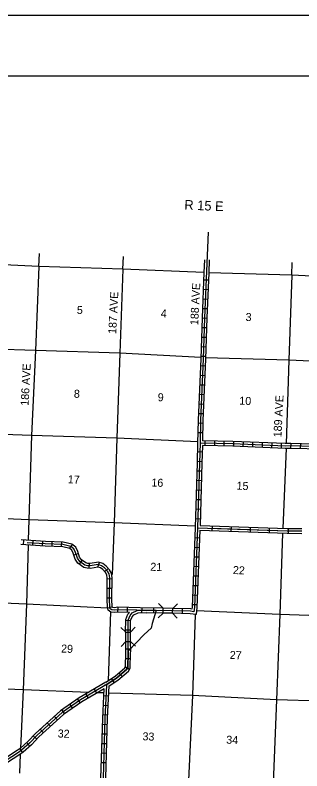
# Model space of a CAD drawing. Extents: x 291208 to 1127536, y 15644499 to 16741055.
# Drawn here: x 788467 to 806388, y 16507061 to 16554237 of the extents above; entities that cross this region are included whole.
import ezdxf

# ---------------------------------------------------------------- set-up
doc = ezdxf.new("R2010")
doc.units = 0
for name, color, linetype in [('L13', 7, 'Continuous'), ('L14', 7, 'Continuous'), ('L18', 7, 'Continuous'), ('L23', 7, 'Continuous'), ('L26', 7, 'Continuous'), ('L30', 7, 'Continuous'), ('L50', 7, 'Continuous'), ('L8', 7, 'Continuous'), ('L9', 7, 'Continuous')]:
    doc.layers.add(name, color=color, linetype=linetype)

msp = doc.modelspace()

# ---------------------------------------------------------------- linework, layer by layer
at = {"layer": 'L13'}
for p, q in [((805395, 16527187), (805191, 16522203)), ((794432, 16516990), (794276, 16512685)), ((794028, 16511927), (793620, 16511942)), ((788790, 16508110), (788738, 16506911))]:
    msp.add_line(p, q, dxfattribs=at)
for points in [[(800270, 16538169), (795200, 16538376), (789947, 16538548), (784671, 16538796), (779343, 16539011), (774066, 16539226), (768892, 16539354)], [(789947, 16538548), (789739, 16533292), (789496, 16527987), (789330, 16522738), (789294, 16521452)], [(795200, 16538376), (795009, 16533136), (794825, 16527821), (794650, 16522548), (794523, 16519329)], [(816210, 16537555), (811199, 16537727), (805756, 16537997), (800570, 16538158)], [(805756, 16537997), (805571, 16532690), (805407, 16527483)], [(800071, 16532865), (795009, 16533136), (789739, 16533292), (784436, 16533465), (779168, 16533713), (773865, 16533886), (768678, 16534064)], [(816032, 16532257), (810973, 16532439), (805571, 16532690), (800370, 16532852)], [(799875, 16527598), (794825, 16527821), (789496, 16527987), (784252, 16528192), (779022, 16528280), (773649, 16528664), (770170, 16528794)], [(799723, 16522333), (794650, 16522548), (789330, 16522738), (784045, 16522970), (778801, 16523141), (773448, 16523333), (768287, 16523567)], [(805180, 16521903), (805003, 16516821), (804794, 16511489), (804596, 16506300)], [(789285, 16521151), (789181, 16517464), (788962, 16512116), (788806, 16508478)], [(794244, 16517226), (789181, 16517464), (783862, 16517705), (778560, 16517912), (773249, 16518102), (769423, 16518227)], [(815651, 16516439), (810415, 16516628), (805003, 16516821), (799801, 16517057)], [(799711, 16516825), (799552, 16511762), (799301, 16506474)], [(793066, 16511963), (788962, 16512116), (783660, 16512332), (778368, 16512639), (773088, 16512786)], [(862881, 16509348), (857804, 16509530), (852602, 16509735), (847300, 16509967), (841947, 16510166), (836636, 16510340), (831325, 16510547), (825998, 16510780), (820728, 16510952), (815408, 16511134), (810248, 16511321), (804794, 16511489), (799552, 16511762), (794327, 16511916)]]:
    msp.add_lwpolyline(points, dxfattribs=at)
at = {"layer": 'L18'}
for p, q in [((797719, 16517211), (797428, 16517516)), ((798316, 16517197), (798621, 16517488)), ((797712, 16516913), (797407, 16516621)), ((797712, 16516913), (797719, 16517211)), ((798308, 16516898), (797712, 16516913)), ((798316, 16517197), (797719, 16517211)), ((798308, 16516898), (798316, 16517197)), ((798308, 16516898), (798600, 16516593)), ((795377, 16515725), (795075, 16516020)), ((795675, 16515728), (795970, 16516030)), ((795377, 16515725), (795675, 16515728)), ((795384, 16515128), (795377, 16515725)), ((795682, 16515131), (795675, 16515728)), ((795384, 16515128), (795089, 16514827)), ((795384, 16515128), (795682, 16515131)), ((795682, 16515131), (795984, 16514837))]:
    msp.add_line(p, q, dxfattribs=at)
at = {"layer": 'L23'}
msp.add_lwpolyline([(605788, 16550457), (949018, 16550457), (949018, 16370911), (605788, 16370911)], close=True, dxfattribs=at)
at = {"layer": 'L26'}
msp.add_line((603148, 16554237), (951658, 16554237), dxfattribs=at)
at = {"layer": 'L50'}
for p, q in [((789947, 16538548), (789982, 16539347)), ((795200, 16538376), (795235, 16539175)), ((800302, 16538968), (800270, 16538169)), ((800602, 16538957), (800570, 16538158)), ((805756, 16537997), (805790, 16538796))]:
    msp.add_line(p, q, dxfattribs=at)
at = {"layer": 'L8'}
for p, q in [((800253, 16537721), (800551, 16537709)), ((800230, 16537124), (800528, 16537113)), ((800206, 16536528), (800504, 16536516)), ((800182, 16535932), (800480, 16535920)), ((800158, 16535335), (800456, 16535325)), ((800137, 16534739), (800435, 16534729)), ((800116, 16534143), (800414, 16534132)), ((800095, 16533547), (800393, 16533536)), ((800074, 16532950), (800372, 16532940)), ((800050, 16532355), (800348, 16532343)), ((800024, 16531759), (800322, 16531747)), ((799999, 16531163), (800297, 16531151)), ((799973, 16530567), (800271, 16530554)), ((799948, 16529971), (800246, 16529958)), ((799922, 16529375), (800220, 16529362)), ((799900, 16528776), (800199, 16528769)), ((799888, 16528179), (800186, 16528173)), ((800341, 16527359), (800348, 16527657)), ((800938, 16527346), (800944, 16527644)), ((801534, 16527333), (801541, 16527631)), ((802128, 16527319), (802140, 16527617)), ((802724, 16527294), (802736, 16527592)), ((803320, 16527270), (803332, 16527568)), ((803916, 16527245), (803928, 16527543)), ((804512, 16527221), (804524, 16527519)), ((805108, 16527196), (805120, 16527494)), ((805706, 16527191), (805715, 16527489)), ((806303, 16527174), (806311, 16527472)), ((799861, 16526987), (800159, 16526979)), ((799846, 16526390), (800144, 16526383)), ((799828, 16525795), (800127, 16525786)), ((799810, 16525199), (800109, 16525190)), ((799792, 16524602), (800091, 16524593)), ((799774, 16524006), (800073, 16523997)), ((799757, 16523410), (800055, 16523401)), ((799739, 16522813), (800037, 16522804)), ((799696, 16521622), (799994, 16521610)), ((788989, 16521170), (789009, 16521468)), ((789584, 16521129), (789605, 16521427)), ((790180, 16521091), (790201, 16521389)), ((790781, 16521063), (790792, 16521362)), ((791377, 16521041), (791388, 16521339)), ((791872, 16520946), (792054, 16521183)), ((799672, 16521026), (799970, 16521014)), ((792138, 16520537), (792422, 16520630)), ((792484, 16519958), (792659, 16520199)), ((799648, 16520430), (799947, 16520418)), ((793099, 16519705), (793111, 16520003)), ((793642, 16519789), (793741, 16520070)), ((799625, 16519834), (799923, 16519822)), ((794065, 16519503), (794288, 16519701)), ((794229, 16519060), (794527, 16519058)), ((799601, 16519238), (799899, 16519226)), ((794225, 16518463), (794523, 16518461)), ((799577, 16518642), (799875, 16518630)), ((794220, 16517867), (794519, 16517864)), ((799553, 16518045), (799851, 16518033)), ((799529, 16517449), (799827, 16517437)), ((794248, 16517239), (794540, 16517300)), ((794894, 16516971), (794899, 16517269)), ((795490, 16516961), (795496, 16517259)), ((797719, 16517212), (796284, 16517246)), ((796390, 16516938), (796402, 16517243)), ((797712, 16516913), (796675, 16516923)), ((797120, 16517226), (797114, 16516915)), ((798913, 16517180), (798907, 16516882)), ((795687, 16516437), (795389, 16516442)), ((795677, 16515840), (795379, 16515845)), ((795687, 16514651), (795389, 16514648)), ((795672, 16514052), (795374, 16514056)), ((795150, 16512946), (794956, 16513172)), ((795611, 16513389), (795357, 16513545)), ((794659, 16512575), (794498, 16512826)), ((792890, 16511858), (793042, 16511601)), ((793404, 16512162), (793556, 16511905)), ((794020, 16511763), (794317, 16511746)), ((792373, 16511543), (792541, 16511296)), ((791387, 16510870), (791556, 16510623)), ((791880, 16511206), (792048, 16510960)), ((793987, 16511167), (794285, 16511151)), ((790922, 16510465), (791123, 16510244)), ((793954, 16510571), (794252, 16510555)), ((790481, 16510063), (790682, 16509843)), ((793931, 16509971), (794230, 16509962)), ((790040, 16509662), (790241, 16509441)), ((793914, 16509375), (794212, 16509366)), ((789601, 16509245), (789815, 16509037)), ((788760, 16508447), (788923, 16508197)), ((789186, 16508829), (789387, 16508608)), ((793896, 16508779), (794194, 16508770)), ((793878, 16508182), (794177, 16508173)), ((793861, 16507586), (794159, 16507577))]:
    msp.add_line(p, q, dxfattribs=at)
for points in [[(800522, 16540695), (800307, 16535340), (800217, 16532771), (800053, 16528943), (800023, 16527515), (799992, 16526280), (799870, 16522242), (799671, 16517270), (799643, 16516987), (799427, 16517021), (797282, 16517062), (797026, 16516269), (796972, 16515962), (796540, 16515578), (795539, 16514530), (795527, 16514439), (795517, 16513521), (795437, 16513390), (794806, 16512846), (794215, 16512468), (792557, 16511487), (791398, 16510697), (789849, 16509286), (789379, 16508803), (788877, 16508346), (788671, 16508212), (787001, 16507131)], [(800270, 16538169), (800157, 16535346), (800067, 16532777), (799903, 16528948), (799873, 16527519), (799842, 16526284), (799721, 16522247), (799521, 16517281), (799509, 16517160), (799440, 16517171), (798316, 16517197)], [(800570, 16538158), (800457, 16535335), (800367, 16532765), (800203, 16528938), (800176, 16527662)], [(826578, 16526612), (823766, 16526682), (815950, 16526987), (813338, 16527067), (810694, 16527164), (807716, 16527283), (805688, 16527341), (805346, 16527336), (802076, 16527470), (800023, 16527515)], [(800169, 16527362), (800142, 16526276), (800025, 16522386)], [(813161, 16526923), (810688, 16527014), (807711, 16527133), (805687, 16527191), (805344, 16527186), (802072, 16527320), (800169, 16527362)], [(815806, 16527142), (813343, 16527217), (810700, 16527314), (807721, 16527432), (805689, 16527491), (805348, 16527486), (802081, 16527620), (800176, 16527662)], [(800014, 16522086), (799821, 16517260), (799777, 16516815), (799415, 16516871), (798308, 16516898)], [(795625, 16516957), (794888, 16516970), (794695, 16516943), (794458, 16516973), (794279, 16517088), (794242, 16517262), (794219, 16517772), (794228, 16519091), (794194, 16519306), (794121, 16519439), (793959, 16519621), (793803, 16519731), (793646, 16519786), (793173, 16519701), (792966, 16519709), (792758, 16519759), (792396, 16520021), (792226, 16520266), (792102, 16520644), (792021, 16520831), (791883, 16520937), (791440, 16521037), (790342, 16521079), (788821, 16521183)], [(796284, 16517246), (794869, 16517271), (794693, 16517246), (794563, 16517262), (794547, 16517273), (794541, 16517300), (794519, 16517778), (794528, 16519114), (794482, 16519404), (794367, 16519613), (794161, 16519846), (793942, 16520000), (793671, 16520096), (793152, 16520002), (793008, 16520007), (792885, 16520037), (792613, 16520234), (792498, 16520401), (792383, 16520750), (792265, 16521022), (792013, 16521215), (791479, 16521336), (790358, 16521379), (788843, 16521482)], [(797282, 16517062), (796681, 16517076), (796081, 16517099), (794878, 16517120), (794694, 16517094), (794511, 16517118), (794413, 16517180), (794392, 16517281), (794369, 16517775), (794378, 16519103), (794338, 16519355), (794244, 16519526), (794060, 16519733), (793873, 16519866), (793659, 16519941), (793162, 16519851), (792987, 16519858), (792822, 16519898), (792505, 16520127), (792362, 16520333), (792242, 16520697), (792143, 16520926), (791948, 16521076), (791459, 16521187), (790350, 16521229), (789225, 16521306), (789225, 16521306)], [(794055, 16512426), (794215, 16512468), (794806, 16512846), (795437, 16513390), (795517, 16513521), (795527, 16514439), (795539, 16514530), (795526, 16515709), (795539, 16516477), (795650, 16516757), (795790, 16516918), (796104, 16517065), (796272, 16517092), (796681, 16517076)], [(795376, 16515725), (795389, 16516507), (795520, 16516836), (795625, 16516957)], [(795676, 16515728), (795688, 16516447), (795780, 16516678), (795882, 16516796), (796149, 16516920), (796281, 16516942), (796675, 16516926)], [(794136, 16512596), (794716, 16512967), (795321, 16513488), (795367, 16513564), (795377, 16514450), (795389, 16514539), (795382, 16515128)], [(794353, 16512378), (794896, 16512726), (795552, 16513292), (795666, 16513477), (795677, 16514428), (795689, 16514522), (795682, 16515131)], [(794042, 16512191), (792637, 16511361), (791492, 16510579), (789953, 16509178), (789483, 16508695), (788969, 16508227), (788753, 16508086), (787079, 16507003), (786656, 16506762), (785970, 16505624), (785784, 16505131), (785756, 16504963), (785662, 16502964), (785535, 16499604), (785512, 16499505)], [(794136, 16512596), (792476, 16511614), (791305, 16510814), (789744, 16509394), (789275, 16508910), (788785, 16508465), (788590, 16508337), (786923, 16507260)], [(795368, 16489790), (795492, 16489994), (795524, 16490457), (795433, 16490777), (795182, 16491222), (794870, 16491623), (794816, 16491985), (794997, 16492282), (795494, 16492589), (795571, 16492714), (795757, 16496267), (795848, 16499279), (795984, 16502580), (795988, 16503374), (795900, 16503577), (795219, 16504526), (793907, 16506365), (793830, 16506580), (793942, 16510357), (794042, 16512191)], [(793981, 16506604), (794092, 16510351), (794205, 16512418)], [(794132, 16506628), (794242, 16510344), (794353, 16512378)]]:
    msp.add_lwpolyline(points, dxfattribs=at)
at = {"layer": 'L9'}
for p, q in [((800771, 16522359), (800760, 16522061)), ((801963, 16522317), (801953, 16522019)), ((803156, 16522274), (803145, 16521976)), ((804348, 16522232), (804337, 16521934)), ((805536, 16522192), (805534, 16521894))]:
    msp.add_line(p, q, dxfattribs=at)
for points in [[(799870, 16522242), (805460, 16522044), (806386, 16522036)], [(800014, 16522086), (805457, 16521894), (806385, 16521886)], [(800025, 16522386), (805463, 16522193), (806388, 16522186)], [(800765, 16522210), (805460, 16522044), (806386, 16522036)]]:
    msp.add_lwpolyline(points, dxfattribs=at)

# ---------------------------------------------------------------- texts
at = {"layer": 'L14'}
for s, p in [('5', (792318, 16535589)), ('4', (797562, 16535372)), ('3', (802859, 16535148)), ('8', (792132, 16530358)), ('9', (797372, 16530141)), ('10', (802469, 16529925)), ('17', (791754, 16525013)), ('16', (796977, 16524817)), ('15', (802296, 16524618)), ('21', (796906, 16519557)), ('22', (802069, 16519351)), ('29', (791334, 16514452)), ('27', (801873, 16514053)), ('32', (791121, 16509151)), ('33', (796419, 16508973)), ('34', (801652, 16508761))]:
    msp.add_text(s, height=500, rotation=357.7079, dxfattribs=at).set_placement(p)
at = {"layer": 'L30'}
for s, p in [('188 AVE', (799905, 16534873)), ('187 AVE', (794783, 16534325)), ('186 AVE', (789308, 16529841)), ('189 AVE', (805105, 16527870))]:
    msp.add_text(s, height=500, rotation=87.0001, dxfattribs=at).set_placement(p)
at = {"layer": 'L50'}
msp.add_text('R 15 E', height=600, rotation=357.5108, dxfattribs=at).set_placement((799034, 16542104))

doc.saveas('drawing.dxf')
